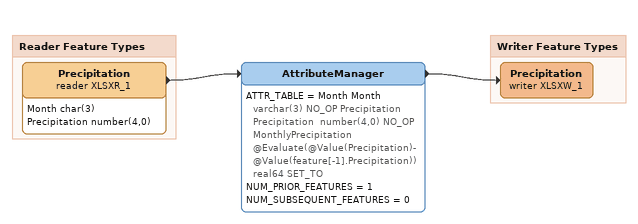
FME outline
AttributeManager
    ATTR_TABLE = Month Month  varchar(3) NO_OP Precipitation Precipitation  number(4,0) NO_OP  MonthlyPrecipitation @Evaluate(@Value(Precipitation)-@Value(feature[-1].Precipitation)) real64 SET_TO
    NUM_PRIOR_FEATURES = 1
    NUM_SUBSEQUENT_FEATURES = 0
    -> Precipitation (writer XLSXW_1)

Bookmark: Reader Feature Types
Precipitation (reader XLSXR_1)
    attributes: Month char(3), Precipitation number(4,0)
    -> AttributeManager

Bookmark: Writer Feature Types
Precipitation (writer XLSXW_1)
